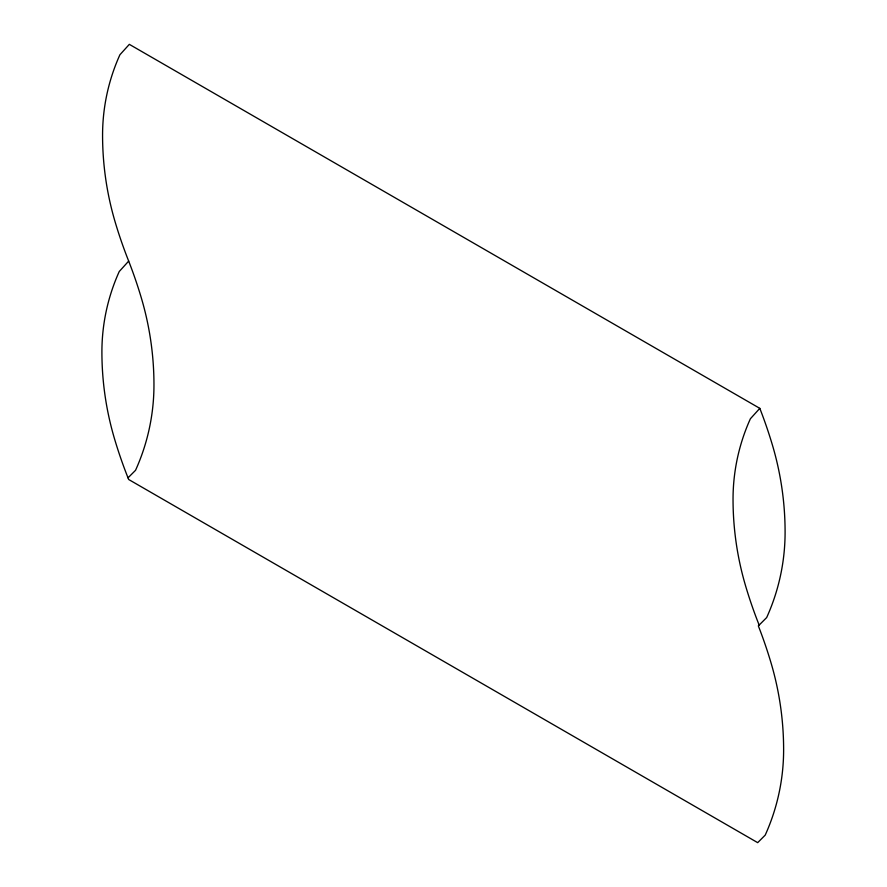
<?xml version="1.0" encoding="UTF-8"?>
<svg xmlns="http://www.w3.org/2000/svg" width="887" height="887" viewBox="0 0 887 887"><rect width="100%" height="100%" fill="white"/><g stroke="black" fill="none" stroke-linecap="round" stroke-linejoin="round"><path stroke-width="1.33" d="M128.682 261.1L119.257 271.5A195.162 195.162 0 0 0 101.905 351.939A305.66 305.66 0 0 0 114.578 439.01A461.772 461.772 0 0 0 128.682 479.501L757.686 842.65L765.204 835.122A207.236 207.236 0 0 0 783.62 749.703A305.66 305.66 0 0 0 770.958 662.633A461.772 461.772 0 0 0 758.341 625.9L766.667 617.563A207.236 207.236 0 0 0 785.095 532.145A305.66 305.66 0 0 0 772.422 445.074A461.772 461.772 0 0 0 759.804 408.353L129.336 44.35L119.922 54.75A195.162 195.162 0 0 0 102.57 135.201A305.66 305.66 0 0 0 115.232 222.271A461.772 461.772 0 0 0 128.682 261.1A461.772 461.772 0 0 1 141.299 297.821A305.66 305.66 0 0 1 153.961 384.891A207.236 207.236 0 0 1 135.534 470.31L128.016 477.838M759.804 408.353L750.391 418.753A195.162 195.162 0 0 0 733.039 499.193A305.66 305.66 0 0 0 745.701 586.263A461.772 461.772 0 0 0 759.15 625.091"/></g></svg>
